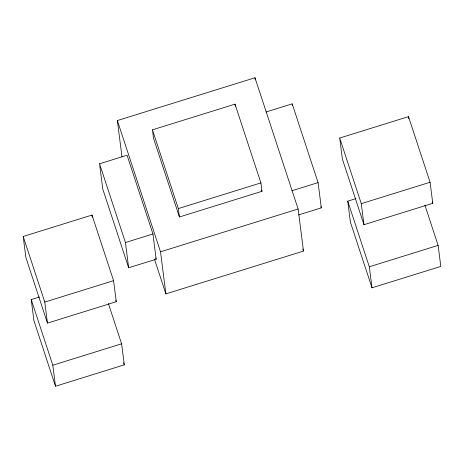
<?xml version="1.0" encoding="UTF-8"?>
<svg xmlns="http://www.w3.org/2000/svg" width="464" height="464" viewBox="0 0 464 464"><rect width="100%" height="100%" fill="white"/><g stroke="black" fill="none" stroke-linecap="round" stroke-linejoin="round"><path stroke-width="0.7" d="M121.991 156.925L117.363 120.547L254.98 77.755L298.126 209.003L303.485 251.082L165.874 293.88L154.576 259.521M152.447 129.827L235.016 104.151L260.907 182.897L261.974 191.313L179.406 216.99L153.52 138.243L152.447 129.827L178.338 208.574L179.406 216.99M99.545 163.775L127.066 155.214L152.958 233.966L156.171 259.214L128.65 267.769L102.759 189.022L99.545 163.775L125.437 242.521L128.65 267.769M266.052 111.992L292.198 103.861L318.089 182.613L321.303 207.86L298.601 214.919M23.2 236.46L92.005 215.064L113.581 280.685L116.261 301.728L47.456 323.124L25.88 257.497L23.2 236.46L44.776 302.081L47.456 323.124M339.706 138.034L408.511 116.638L430.087 182.259L432.767 203.302L363.962 224.698L342.386 159.077L339.706 138.034L361.282 203.655L363.962 224.698M178.338 208.574L260.907 182.897M125.437 242.521L152.958 233.966M291.943 190.745L318.089 182.613M165.874 293.88L160.515 251.795L298.126 209.003M108.356 303.473L121.614 343.807L124.294 364.849L55.489 386.245L33.913 320.618L31.233 299.582L39.486 297.012M424.862 205.053L438.12 245.381L440.8 266.423L371.995 287.819L350.419 222.192L347.739 201.156L355.998 198.586M44.776 302.081L113.581 280.685M361.282 203.655L430.087 182.259M55.489 386.245L52.809 365.203L121.614 343.807M371.995 287.819L369.315 266.777L438.12 245.381M432.32 201.933L432.767 203.302M347.739 201.156L369.315 266.777M320.856 206.492L321.303 207.86M302.806 249.023L303.485 251.082M261.528 189.944L261.974 191.313M117.363 120.547L160.515 251.795M155.718 257.845L156.171 259.214M115.809 300.359L116.261 301.728M123.615 362.796L124.294 364.849M31.233 299.582L52.809 365.203M408.511 116.638L408.784 118.743M292.198 103.861L292.378 105.264M254.98 77.755L255.246 79.895M235.016 104.151L235.283 106.25M92.005 215.064L92.272 217.169"/></g></svg>
